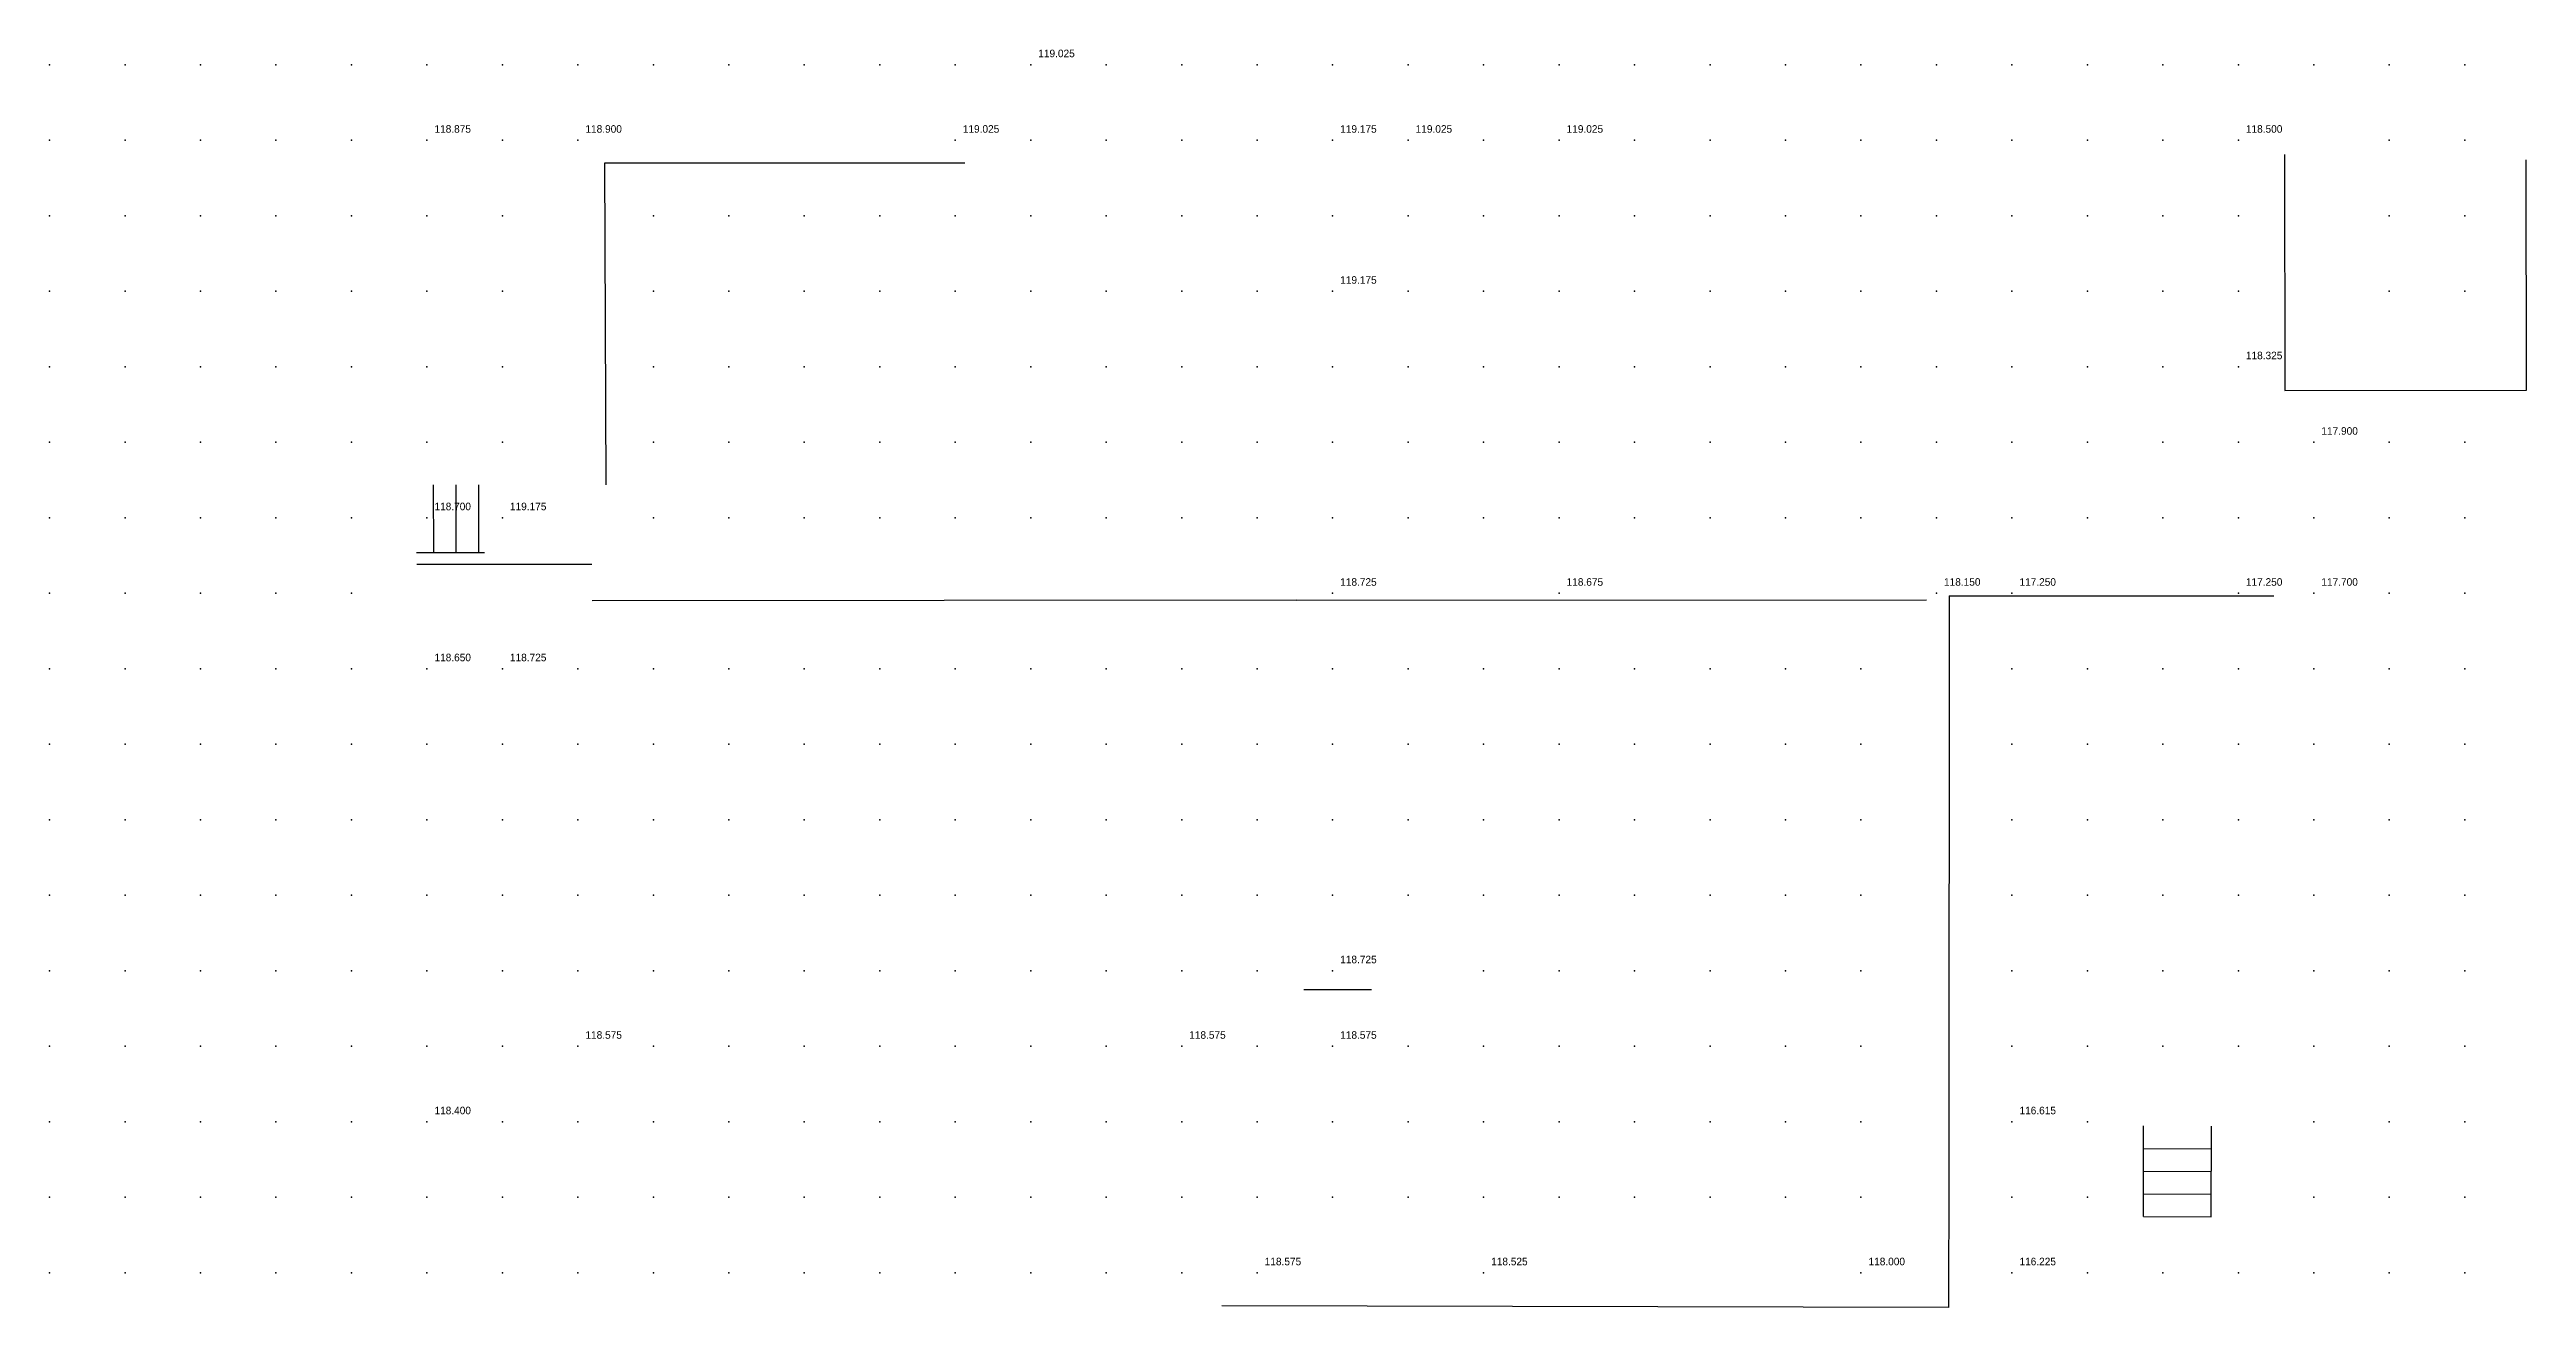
# Model space of a CAD drawing. Header units: metres. Extents: x 287878 to 288137, y 62805 to 63074.
# Drawn here: x 288072 to 288104.82, y 62912.54 to 62929.2 of the extents above; entities that cross this region are included whole.
import ezdxf

# ---------------------------------------------------------------- set-up
doc = ezdxf.new("R2010")
doc.units = ezdxf.units.M
for name, color, linetype in [('BARRIERS', 1, 'Continuous'), ('SURVEY_INTERP', 8, 'Continuous'), ('SURVEY_REAL', 3, 'Continuous')]:
    doc.layers.add(name, color=color, linetype=linetype)

msp = doc.modelspace()

# ---------------------------------------------------------------- linework, layer by layer
at = {"layer": 'BARRIERS'}
for p, q in [((288079.376, 62923.438), (288079.358, 62927.699)), ((288079.358, 62927.699), (288084.129, 62927.699)), ((288101.611, 62927.811), (288101.616, 62924.685)), ((288104.817, 62924.69), (288104.812, 62927.741)), ((288101.616, 62924.685), (288104.817, 62924.69)), ((288077.084, 62923.436), (288077.085, 62922.534)), ((288077.384, 62923.436), (288077.385, 62922.534)), ((288077.684, 62923.437), (288077.685, 62922.534)), ((288077.761, 62922.537), (288076.861, 62922.536)), ((288076.868, 62922.386), (288079.185, 62922.386)), ((288088.516, 62921.909), (288079.188, 62921.9)), ((288088.516, 62921.909), (288096.867, 62921.915)), ((288097.17, 62921.965), (288097.164, 62914.341)), ((288097.17, 62921.965), (288101.468, 62921.966)), ((288089.517, 62916.749), (288088.617, 62916.748)), ((288099.741, 62913.745), (288099.744, 62914.945)), ((288100.641, 62913.743), (288100.644, 62914.943)), ((288099.743, 62914.645), (288100.643, 62914.643)), ((288097.164, 62914.341), (288097.16, 62912.541)), ((288099.742, 62914.345), (288100.642, 62914.343)), ((288099.742, 62914.045), (288100.642, 62914.043)), ((288099.741, 62913.745), (288100.641, 62913.743)), ((288097.16, 62912.541), (288087.533, 62912.563))]:
    msp.add_line(p, q, dxfattribs=at)
at = {"layer": 'SURVEY_INTERP'}
for p in [(288072, 62929, 118.604), (288073, 62929, 118.551), (288074, 62929, 118.526), (288075, 62929, 118.546), (288076, 62929, 118.63), (288077, 62929, 118.706), (288078, 62929, 118.616), (288079, 62929, 118.503), (288080, 62929, 118.45), (288081, 62929, 118.443), (288082, 62929, 118.478), (288083, 62929, 118.574), (288084, 62929, 118.791), (288086, 62929, 118.807), (288087, 62929, 118.705), (288088, 62929, 118.798), (288089, 62929, 118.908), (288090, 62929, 118.873), (288091, 62929, 118.793), (288092, 62929, 118.785), (288093, 62929, 118.634), (288094, 62929, 118.439), (288095, 62929, 118.303), (288096, 62929, 118.221), (288097, 62929, 118.184), (288098, 62929, 118.193), (288099, 62929, 118.255), (288100, 62929, 118.367), (288101, 62929, 118.443), (288102, 62929, 118.381), (288103, 62929, 118.321), (288104, 62929, 118.418), (288072, 62928, 118.577), (288073, 62928, 118.531), (288074, 62928, 118.514), (288075, 62928, 118.552), (288076, 62928, 118.703), (288078, 62928, 118.692), (288085, 62928, 118.786), (288086, 62928, 118.711), (288087, 62928, 118.713), (288088, 62928, 118.9), (288091, 62928, 118.878), (288093, 62928, 118.737), (288094, 62928, 118.443), (288095, 62928, 118.274), (288096, 62928, 118.181), (288097, 62928, 118.14), (288098, 62928, 118.144), (288099, 62928, 118.2), (288100, 62928, 118.328), (288103, 62928, 118.227), (288104, 62928, 118.268), (288072, 62927, 118.549), (288073, 62927, 118.506), (288074, 62927, 118.489), (288075, 62927, 118.514), (288076, 62927, 118.606), (288077, 62927, 118.687), (288078, 62927, 118.588), (288080, 62927, 118.395), (288081, 62927, 118.374), (288082, 62927, 118.386), (288083, 62927, 118.432), (288084, 62927, 118.502), (288085, 62927, 118.56), (288086, 62927, 118.591), (288087, 62927, 118.678), (288088, 62927, 118.852), (288089, 62927, 118.97), (288090, 62927, 118.9), (288091, 62927, 118.791), (288092, 62927, 118.766), (288093, 62927, 118.595), (288094, 62927, 118.371), (288095, 62927, 118.218), (288096, 62927, 118.127), (288097, 62927, 118.084), (288098, 62927, 118.084), (288099, 62927, 118.125), (288100, 62927, 118.207), (288101, 62927, 118.274), (288103, 62927, 118.108), (288104, 62927, 118.081), (288072, 62926, 118.523), (288073, 62926, 118.48), (288074, 62926, 118.457), (288075, 62926, 118.458), (288076, 62926, 118.481), (288077, 62926, 118.492), (288078, 62926, 118.454), (288080, 62926, 118.353), (288081, 62926, 118.331), (288082, 62926, 118.332), (288083, 62926, 118.353), (288084, 62926, 118.39), (288085, 62926, 118.435), (288086, 62926, 118.496), (288087, 62926, 118.617), (288088, 62926, 118.865), (288090, 62926, 118.865), (288091, 62926, 118.651), (288092, 62926, 118.531), (288093, 62926, 118.4), (288094, 62926, 118.255), (288095, 62926, 118.138), (288096, 62926, 118.06), (288097, 62926, 118.02), (288098, 62926, 118.017), (288099, 62926, 118.05), (288100, 62926, 118.115), (288101, 62926, 118.158), (288103, 62926, 117.998), (288104, 62926, 117.946), (288072, 62925, 118.5), (288073, 62925, 118.455), (288074, 62925, 118.426), (288075, 62925, 118.414), (288076, 62925, 118.412), (288077, 62925, 118.406), (288078, 62925, 118.384), (288080, 62925, 118.317), (288081, 62925, 118.292), (288082, 62925, 118.281), (288083, 62925, 118.286), (288084, 62925, 118.305), (288085, 62925, 118.339), (288086, 62925, 118.397), (288087, 62925, 118.502), (288088, 62925, 118.681), (288089, 62925, 118.823), (288090, 62925, 118.673), (288091, 62925, 118.489), (288092, 62925, 118.359), (288093, 62925, 118.244), (288094, 62925, 118.136), (288095, 62925, 118.046), (288096, 62925, 117.982), (288097, 62925, 117.948), (288098, 62925, 117.946), (288099, 62925, 117.986), (288100, 62925, 118.107), (288072, 62924, 118.478), (288073, 62924, 118.43), (288074, 62924, 118.402), (288075, 62924, 118.391), (288076, 62924, 118.39), (288077, 62924, 118.388), (288078, 62924, 118.372), (288080, 62924, 118.298), (288081, 62924, 118.262), (288082, 62924, 118.238), (288083, 62924, 118.229), (288084, 62924, 118.233), (288085, 62924, 118.253), (288086, 62924, 118.29), (288087, 62924, 118.351), (288088, 62924, 118.427), (288089, 62924, 118.464), (288090, 62924, 118.407), (288091, 62924, 118.304), (288092, 62924, 118.202), (288093, 62924, 118.109), (288094, 62924, 118.023), (288095, 62924, 117.951), (288096, 62924, 117.898), (288097, 62924, 117.869), (288098, 62924, 117.866), (288099, 62924, 117.897), (288100, 62924, 117.969), (288101, 62924, 118.001), (288103, 62924, 117.858), (288104, 62924, 117.827), (288072, 62923, 118.453), (288073, 62923, 118.407), (288074, 62923, 118.384), (288075, 62923, 118.386), (288076, 62923, 118.41), (288080, 62923, 118.302), (288081, 62923, 118.243), (288082, 62923, 118.202), (288083, 62923, 118.179), (288084, 62923, 118.17), (288085, 62923, 118.173), (288086, 62923, 118.188), (288087, 62923, 118.212), (288088, 62923, 118.235), (288089, 62923, 118.236), (288090, 62923, 118.2), (288091, 62923, 118.135), (288092, 62923, 118.061), (288093, 62923, 117.985), (288094, 62923, 117.915), (288095, 62923, 117.855), (288096, 62923, 117.81), (288097, 62923, 117.783), (288098, 62923, 117.776), (288099, 62923, 117.79), (288100, 62923, 117.814), (288101, 62923, 117.815), (288102, 62923, 117.795), (288103, 62923, 117.764), (288104, 62923, 117.738), (288072, 62922, 118.424), (288073, 62922, 118.382), (288074, 62922, 118.368), (288075, 62922, 118.394), (288076, 62922, 118.47), (288103, 62922, 117.675), (288104, 62922, 117.619), (288072, 62921, 118.39), (288073, 62921, 118.353), (288074, 62921, 118.347), (288075, 62921, 118.39), (288076, 62921, 118.516), (288079, 62921, 118.526), (288080, 62921, 118.327), (288081, 62921, 118.21), (288082, 62921, 118.139), (288083, 62921, 118.094), (288084, 62921, 118.065), (288085, 62921, 118.048), (288086, 62921, 118.036), (288087, 62921, 118.026), (288088, 62921, 118.01), (288089, 62921, 117.984), (288090, 62921, 117.945), (288091, 62921, 117.894), (288092, 62921, 117.836), (288093, 62921, 117.774), (288094, 62921, 117.715), (288095, 62921, 117.662), (288096, 62921, 117.62), (288098, 62921, 117.576), (288099, 62921, 117.576), (288100, 62921, 117.589), (288101, 62921, 117.613), (288102, 62921, 117.629), (288103, 62921, 117.58), (288104, 62921, 117.503), (288072, 62920, 118.352), (288073, 62920, 118.318), (288074, 62920, 118.313), (288075, 62920, 118.348), (288076, 62920, 118.438), (288077, 62920, 118.524), (288078, 62920, 118.536), (288079, 62920, 118.425), (288080, 62920, 118.28), (288081, 62920, 118.176), (288082, 62920, 118.105), (288083, 62920, 118.057), (288084, 62920, 118.026), (288085, 62920, 118.007), (288086, 62920, 117.995), (288087, 62920, 117.982), (288088, 62920, 117.961), (288089, 62920, 117.927), (288090, 62920, 117.879), (288091, 62920, 117.819), (288092, 62920, 117.753), (288093, 62920, 117.685), (288094, 62920, 117.621), (288095, 62920, 117.563), (288096, 62920, 117.516), (288098, 62920, 117.463), (288099, 62920, 117.459), (288100, 62920, 117.467), (288101, 62920, 117.48), (288102, 62920, 117.478), (288103, 62920, 117.443), (288104, 62920, 117.385), (288072, 62919, 118.311), (288073, 62919, 118.279), (288074, 62919, 118.269), (288075, 62919, 118.285), (288076, 62919, 118.324), (288077, 62919, 118.358), (288078, 62919, 118.352), (288079, 62919, 118.297), (288080, 62919, 118.217), (288081, 62919, 118.137), (288082, 62919, 118.071), (288083, 62919, 118.023), (288084, 62919, 117.995), (288085, 62919, 117.985), (288086, 62919, 117.986), (288087, 62919, 117.984), (288088, 62919, 117.965), (288089, 62919, 117.924), (288090, 62919, 117.859), (288091, 62919, 117.776), (288092, 62919, 117.689), (288093, 62919, 117.606), (288094, 62919, 117.529), (288095, 62919, 117.461), (288096, 62919, 117.403), (288098, 62919, 117.336), (288099, 62919, 117.329), (288100, 62919, 117.334), (288101, 62919, 117.339), (288102, 62919, 117.332), (288103, 62919, 117.305), (288104, 62919, 117.263), (288072, 62918, 118.27), (288073, 62918, 118.238), (288074, 62918, 118.225), (288075, 62918, 118.23), (288076, 62918, 118.247), (288077, 62918, 118.264), (288078, 62918, 118.272), (288079, 62918, 118.256), (288080, 62918, 118.197), (288081, 62918, 118.115), (288082, 62918, 118.043), (288083, 62918, 117.994), (288084, 62918, 117.973), (288085, 62918, 117.985), (288086, 62918, 118.027), (288087, 62918, 118.06), (288088, 62918, 118.048), (288089, 62918, 118.006), (288090, 62918, 117.905), (288091, 62918, 117.768), (288092, 62918, 117.641), (288093, 62918, 117.532), (288094, 62918, 117.437), (288095, 62918, 117.352), (288096, 62918, 117.278), (288098, 62918, 117.188), (288099, 62918, 117.183), (288100, 62918, 117.194), (288101, 62918, 117.201), (288102, 62918, 117.197), (288103, 62918, 117.175), (288104, 62918, 117.138), (288072, 62917, 118.23), (288073, 62917, 118.198), (288074, 62917, 118.185), (288075, 62917, 118.192), (288076, 62917, 118.216), (288077, 62917, 118.248), (288078, 62917, 118.305), (288079, 62917, 118.368), (288080, 62917, 118.26), (288081, 62917, 118.115), (288082, 62917, 118.018), (288083, 62917, 117.964), (288084, 62917, 117.952), (288085, 62917, 118.003), (288086, 62917, 118.147), (288087, 62917, 118.279), (288088, 62917, 118.222), (288091, 62917, 117.788), (288092, 62917, 117.599), (288093, 62917, 117.459), (288094, 62917, 117.342), (288095, 62917, 117.237), (288096, 62917, 117.139), (288098, 62917, 117.006), (288099, 62917, 117.018), (288100, 62917, 117.05), (288101, 62917, 117.071), (288102, 62917, 117.072), (288103, 62917, 117.052), (288104, 62917, 117.012), (288072, 62916, 118.189), (288073, 62916, 118.159), (288074, 62916, 118.15), (288075, 62916, 118.172), (288076, 62916, 118.233), (288077, 62916, 118.296), (288078, 62916, 118.364), (288080, 62916, 118.334), (288081, 62916, 118.106), (288082, 62916, 117.986), (288083, 62916, 117.926), (288084, 62916, 117.918), (288085, 62916, 117.994), (288086, 62916, 118.249), (288088, 62916, 118.336), (288090, 62916, 118.176), (288091, 62916, 117.776), (288092, 62916, 117.542), (288093, 62916, 117.379), (288094, 62916, 117.244), (288095, 62916, 117.118), (288096, 62916, 116.992), (288098, 62916, 116.776), (288099, 62916, 116.836), (288100, 62916, 116.911), (288101, 62916, 116.95), (288102, 62916, 116.958), (288103, 62916, 116.94), (288104, 62916, 116.893), (288072, 62915, 118.145), (288073, 62915, 118.117), (288074, 62915, 118.114), (288075, 62915, 118.149), (288076, 62915, 118.261), (288078, 62915, 118.305), (288079, 62915, 118.33), (288080, 62915, 118.205), (288081, 62915, 118.042), (288082, 62915, 117.936), (288083, 62915, 117.876), (288084, 62915, 117.859), (288085, 62915, 117.906), (288086, 62915, 118.057), (288087, 62915, 118.2), (288088, 62915, 118.128), (288089, 62915, 118.164), (288090, 62915, 117.946), (288091, 62915, 117.661), (288092, 62915, 117.453), (288093, 62915, 117.289), (288094, 62915, 117.142), (288095, 62915, 117), (288096, 62915, 116.859), (288099, 62915, 116.704), (288102, 62915, 116.856), (288103, 62915, 116.84), (288104, 62915, 116.789), (288072, 62914, 118.097), (288073, 62914, 118.073), (288074, 62914, 118.07), (288075, 62914, 118.097), (288076, 62914, 118.17), (288077, 62914, 118.237), (288078, 62914, 118.181), (288079, 62914, 118.121), (288080, 62914, 118.045), (288081, 62914, 117.954), (288082, 62914, 117.876), (288083, 62914, 117.819), (288084, 62914, 117.785), (288085, 62914, 117.779), (288086, 62914, 117.795), (288087, 62914, 117.786), (288088, 62914, 117.745), (288089, 62914, 117.724), (288090, 62914, 117.643), (288091, 62914, 117.499), (288092, 62914, 117.345), (288093, 62914, 117.194), (288094, 62914, 117.041), (288095, 62914, 116.882), (288096, 62914, 116.726), (288098, 62914, 116.534), (288099, 62914, 116.6), (288102, 62914, 116.759), (288103, 62914, 116.751), (288104, 62914, 116.705), (288072, 62913, 118.047), (288073, 62913, 118.028), (288074, 62913, 118.024), (288075, 62913, 118.035), (288076, 62913, 118.057), (288077, 62913, 118.067), (288078, 62913, 118.042), (288079, 62913, 117.997), (288080, 62913, 117.944), (288081, 62913, 117.885), (288082, 62913, 117.825), (288083, 62913, 117.766), (288084, 62913, 117.714), (288085, 62913, 117.667), (288086, 62913, 117.602), (288087, 62913, 117.471), (288099, 62913, 116.465), (288100, 62913, 116.593), (288101, 62913, 116.623), (288102, 62913, 116.653), (288103, 62913, 116.668), (288104, 62913, 116.634)]:
    msp.add_point(p, dxfattribs=at)
at = {"layer": 'SURVEY_REAL'}
for p in [(288085, 62929, 119.025), (288077, 62928, 118.875), (288079, 62928, 118.9), (288084, 62928, 119.025), (288089, 62928, 119.175), (288090, 62928, 119.025), (288092, 62928, 119.025), (288101, 62928, 118.5), (288089, 62926, 119.175), (288101, 62925, 118.325), (288102, 62924, 117.9), (288077, 62923, 118.7), (288078, 62923, 119.175), (288089, 62922, 118.725), (288092, 62922, 118.675), (288097, 62922, 118.15), (288098, 62922, 117.25), (288101, 62922, 117.25), (288102, 62922, 117.7), (288077, 62921, 118.65), (288078, 62921, 118.725), (288089, 62917, 118.725), (288079, 62916, 118.575), (288087, 62916, 118.575), (288089, 62916, 118.575), (288077, 62915, 118.4), (288098, 62915, 116.615), (288088, 62913, 118.575), (288091, 62913, 118.525), (288096, 62913, 118), (288098, 62913, 116.225)]:
    msp.add_point(p, dxfattribs=at)

# ---------------------------------------------------------------- texts
for s, p in [('119.025', (288085.1, 62929.1, 119.025)), ('118.875', (288077.1, 62928.1, 118.875)), ('118.900', (288079.1, 62928.1, 118.9)), ('119.025', (288084.1, 62928.1, 119.025)), ('119.175', (288089.1, 62928.1, 119.175)), ('119.025', (288090.1, 62928.1, 119.025)), ('119.025', (288092.1, 62928.1, 119.025)), ('118.500', (288101.1, 62928.1, 118.5)), ('119.175', (288089.1, 62926.1, 119.175)), ('118.325', (288101.1, 62925.1, 118.325)), ('117.900', (288102.1, 62924.1, 117.9)), ('118.700', (288077.1, 62923.1, 118.7)), ('119.175', (288078.1, 62923.1, 119.175)), ('118.725', (288089.1, 62922.1, 118.725)), ('118.675', (288092.1, 62922.1, 118.675)), ('118.150', (288097.1, 62922.1, 118.15)), ('117.250', (288098.1, 62922.1, 117.25)), ('117.250', (288101.1, 62922.1, 117.25)), ('117.700', (288102.1, 62922.1, 117.7)), ('118.650', (288077.1, 62921.1, 118.65)), ('118.725', (288078.1, 62921.1, 118.725)), ('118.725', (288089.1, 62917.1, 118.725)), ('118.575', (288079.1, 62916.1, 118.575)), ('118.575', (288087.1, 62916.1, 118.575)), ('118.575', (288089.1, 62916.1, 118.575)), ('118.400', (288077.1, 62915.1, 118.4)), ('116.615', (288098.1, 62915.1, 116.615)), ('118.575', (288088.1, 62913.1, 118.575)), ('118.525', (288091.1, 62913.1, 118.525)), ('118.000', (288096.1, 62913.1, 118)), ('116.225', (288098.1, 62913.1, 116.225))]:
    msp.add_text(s, height=0.1, dxfattribs=at).set_placement(p)

doc.saveas('drawing.dxf')
